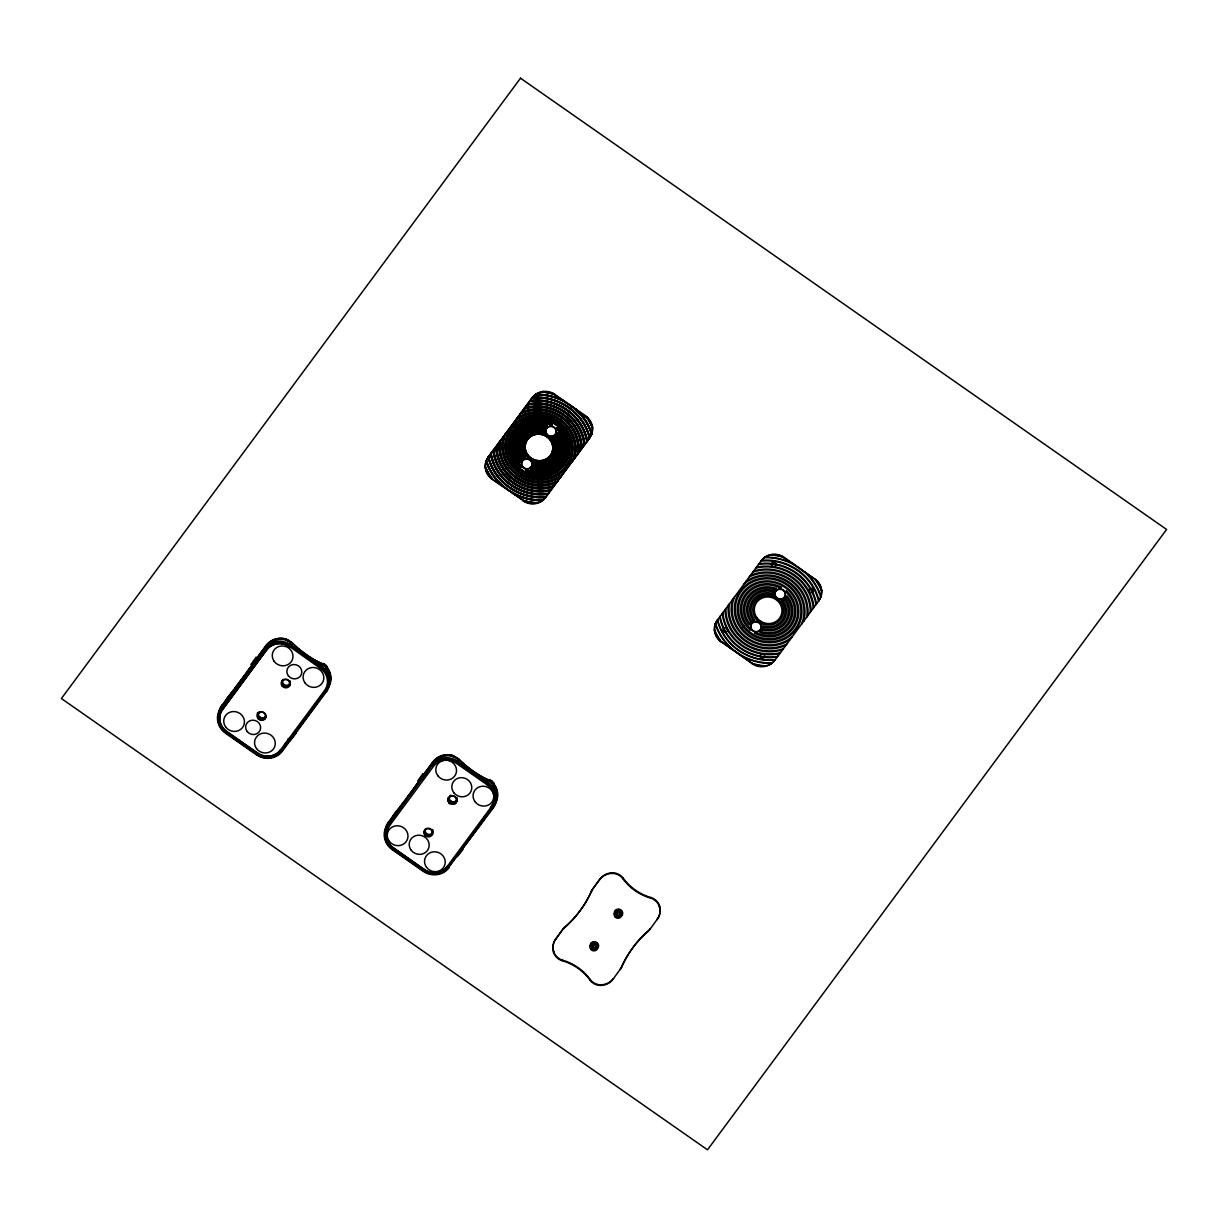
<?xml version="1.0" encoding="UTF-8"?>
<svg xmlns="http://www.w3.org/2000/svg" width="1228" height="1228" viewBox="0 0 1228 1228"><rect width="100%" height="100%" fill="white"/><g stroke="black" fill="none" stroke-linecap="round" stroke-linejoin="round"><path stroke-width="1.5" d="M423.86 776.695L424.167 774.039M257.251 660.526L257.404 657.579M257.097 660.51L257.113 660.357A115.002 108.847 20.1 0 1 256.56 661.631M287.598 741.129L289.179 738.596M323.332 664.287L321.276 664.118L321.828 664.977M485.797 462.265L486.38 460.408A55.183 52.236 20.7 0 0 543.022 499.965L543.022 499.965A55.183 52.236 20.7 0 1 486.365 460.485L486.334 460.531M592.157 432.517L591.589 434.344A55.183 52.236 20.7 0 0 534.932 394.817A16.563 15.672 20.7 0 0 532.353 397.427A52.62 49.811 20.7 0 1 589.839 437.582A16.563 15.672 20.7 0 0 586.708 416.645M714.957 625.144L715.54 623.287A55.183 52.236 20.7 0 0 772.182 662.844L770.616 663.934M821.286 595.457L821.056 596.301A55.72 52.743 20.7 0 0 804.877 571.849L804.831 572.002M286.723 639.788L286.584 640.218A17.192 16.271 20.7 0 0 267.55 645.897L266.461 645.452L262.209 651.193A33.54 3.316 -54 0 0 260.935 652.82M453.47 756.264L453.347 756.694A17.192 16.271 20.7 0 0 434.313 762.373L388.048 825.185A18.113 17.146 20.7 0 0 392.607 849.362L423.43 870.882A18.113 17.146 20.7 0 0 448.481 867.382L493.272 808.009A18.865 17.867 20.7 0 0 488.514 782.835C488.974 778.828 488.038 780.977 491.215 782.021A8.366 7.997 13.1 0 1 493.242 783.894A17.913 16.962 20.7 0 1 495.529 801.04M715.218 624.146L715.233 624.1A55.72 52.743 20.7 0 0 731.381 648.691L731.32 648.844M229.897 694.373L229.36 695.063A28.95 2.41 -55.1 0 0 227.441 697.581L220.764 708.049A18.865 17.867 20.7 0 0 225.507 733.223L256.345 754.759A18.865 17.867 20.7 0 0 282.425 751.122L326.51 691.548L327.63 688.586A18.865 17.867 20.7 0 0 327.201 667.525M222.56 709.584L266.737 649.781A16.563 15.688 20.7 0 1 289.639 646.588L320.385 668.354A16.563 15.688 20.7 0 1 324.545 690.458L280.46 750.032A16.563 15.688 20.7 0 1 257.558 753.24L226.719 731.704A16.563 15.688 20.7 0 1 222.56 709.584L266.737 649.781M226.719 731.704L226.812 731.474A16.563 15.688 20.7 0 1 222.636 709.37M256.345 754.759L256.683 754.422A18.113 17.146 20.7 0 0 281.719 750.922L325.804 691.333A18.113 17.146 20.7 0 0 321.245 667.172L290.422 645.636A18.113 17.146 20.7 0 0 265.386 649.136L265.969 645.514A18.865 17.867 20.7 0 1 286.646 639.205M289.639 646.588L289.547 646.818A16.563 15.688 20.7 0 0 266.645 650.011M291.834 642.428L290.422 645.636M265.463 716.461L265.309 718.687M283.207 679.422L281.979 680.895M257.558 753.24L257.65 753.01A16.563 15.688 20.7 0 0 280.537 749.801L280.46 750.032M289.578 683.873L289.424 686.099M283.545 748.159L281.719 750.922M492.228 479.411L491.185 478.122A58.837 55.69 20.7 0 1 485.551 468.405L485.367 466.84A16.563 15.672 20.7 0 1 488.115 457.184L488.115 457.2A52.62 49.811 20.7 0 0 545.6 497.355A16.563 15.672 20.7 0 1 537.127 502.912L535.531 503.311A58.837 55.69 20.7 0 1 524.249 501.208L492.228 479.411A16.471 15.596 20.7 0 1 488.13 457.43L488.268 457.046M540.827 391.885A58.361 55.245 20.7 0 1 555.056 394.526L585.449 415.755A58.361 55.245 20.7 0 1 592.525 428.096L592.372 426.638A58.837 55.69 20.7 0 0 586.738 416.737L585.388 416.277A16.471 15.596 20.7 0 1 589.486 438.258L546.076 496.726A52.006 49.243 20.7 0 1 488.56 456.647L531.893 398.056A52.006 49.243 20.7 0 1 589.379 438.212L589.64 437.889M488.115 457.415L532.154 397.734M591.574 434.374L591.543 434.451A55.183 52.236 20.7 0 0 534.901 394.894L536.559 393.681A16.563 15.672 20.7 0 1 553.767 393.666L554.78 394.909A16.471 15.596 20.7 0 0 532.016 398.118M396.659 810.848L396.122 811.539A28.95 2.41 -55.1 0 0 394.203 814.057L387.511 824.525A18.865 17.867 20.7 0 0 392.269 849.699L423.092 871.235A18.865 17.867 20.7 0 0 449.172 867.597M393.482 848.18A16.563 15.688 20.7 0 1 389.307 826.06L389.399 825.845A16.563 15.688 20.7 0 0 393.559 847.949L424.305 869.716A16.563 15.688 20.7 0 0 447.207 866.507L491.384 806.704A16.563 15.688 20.7 0 0 487.224 784.6L487.132 784.815A16.563 15.688 20.7 0 1 491.307 806.934L491.384 806.704M493.272 808.009L492.566 807.809A18.113 17.146 20.7 0 0 488.007 783.633L457.184 762.112A18.113 17.146 20.7 0 0 432.133 765.612L432.732 761.989A18.865 17.867 20.7 0 1 453.408 755.68M541.41 501.101L542.316 500.502A55.72 52.743 20.7 0 1 513.197 493.472L513.166 493.549A55.72 52.743 20.7 0 0 542.285 500.579L542.96 500.072M545.754 497.202L589.501 438.273A52.006 49.243 20.7 0 0 531.862 398.133M546.046 496.803L546.076 496.726A52.006 49.243 20.7 0 1 488.575 456.57M425.241 830.113L425.855 828.486A3.899 3.699 20.7 0 0 426.715 833.597A3.899 3.699 20.7 0 0 432.041 833.152M458.597 758.904L457.184 762.112M431.611 834.564L432.225 832.937A3.914 3.699 20.7 0 0 432.655 829.499M424.305 869.716L424.397 869.485A16.563 15.688 20.7 0 0 447.299 866.277L447.207 866.507M589.947 980.051A50.333 47.646 20.7 0 0 562.255 960.71A12.572 11.912 20.7 0 1 553.49 952.237A16.225 15.365 20.7 0 1 555.701 939.174L563.038 928.982A12.572 11.912 20.7 0 1 564.726 927.14A115.447 109.292 20.7 0 0 591.696 890.714A12.572 11.912 20.7 0 1 592.924 888.581L600.031 878.987A16.225 15.365 20.7 0 1 612.066 872.786A12.572 11.912 20.7 0 1 623.164 878.143A50.333 47.646 20.7 0 0 650.825 897.499M553.49 952.237L553.721 951.623A16.225 15.365 20.7 0 1 555.931 938.56M555.701 939.174L563.038 928.982M562.808 929.581A12.572 11.912 20.7 0 1 564.496 927.754L564.726 927.14M562.24 960.741L562.47 960.142A12.572 11.912 20.7 0 1 553.721 951.623M591.681 890.714L591.451 891.328A12.572 11.912 20.7 0 1 592.694 889.179L600.031 878.987M599.801 879.601A16.225 15.365 20.7 0 1 611.836 873.4L612.066 872.786M720.375 640.924A16.44 15.565 20.7 0 1 717.244 620.14L717.382 619.986M717.735 619.449L717.674 619.603A52.006 49.243 20.7 0 0 775.16 659.758L775.221 659.605M719.685 616.809L719.623 616.963A49.534 46.879 20.7 0 0 777.109 657.118L777.17 656.965M720.237 616.057L720.176 616.21A48.844 46.234 20.7 0 0 777.662 656.366L777.723 656.212M722.202 613.478L722.264 613.325A46.434 43.947 20.7 0 0 779.688 653.634L779.749 653.48M722.924 612.434L722.862 612.572A45.666 43.226 20.7 0 0 780.363 652.728L780.409 652.59M623.164 878.143L622.934 878.741A12.572 11.912 20.7 0 0 611.836 873.4M732.655 599.279L732.594 599.433A37.147 35.167 20.7 0 0 747.069 638.79A37.147 35.167 20.7 0 0 790.095 639.588L790.141 639.435M734.682 596.532L734.62 596.685A36.149 34.23 20.7 0 0 747.637 638.038A36.149 34.23 20.7 0 0 792.121 636.841L792.183 636.703M562.485 960.112A50.333 47.646 20.7 0 1 590.177 979.453L589.916 980.082A12.572 11.912 20.7 0 0 601.014 985.424A16.225 15.365 20.7 0 0 613.048 979.223L620.37 969.03A12.572 11.912 20.7 0 0 621.629 966.896A115.447 109.292 20.7 0 1 648.584 930.456A12.572 11.912 20.7 0 0 650.272 928.629L650.042 929.243A12.572 11.912 20.7 0 1 648.353 931.07A115.447 109.292 20.7 0 0 621.383 967.495M818.769 600.845L774.791 660.372A16.471 15.596 20.7 0 1 752.012 663.596L720.391 641.139A58.837 55.69 20.7 0 1 714.665 631.346L714.496 629.795A58.361 55.245 20.7 0 0 721.604 642.06M749.31 576.776L749.264 576.93A39.327 37.224 20.7 0 1 790.31 580.384A39.327 37.224 20.7 0 1 806.75 617.085L806.811 616.932M750.415 575.272L750.369 575.425A40.248 38.099 20.7 0 1 790.817 579.677A40.248 38.099 20.7 0 1 807.855 615.581L807.917 615.428M721.404 642.213A16.471 15.596 20.7 0 1 717.305 620.232L761.268 560.689M601.014 985.424L601.244 984.825A16.225 15.365 20.7 0 0 613.279 978.624L613.048 979.223M765.704 556.56L764.077 557.681A55.183 52.236 20.7 0 1 820.718 597.253L821.01 596.424M620.37 969.03L620.155 969.629A12.572 11.912 20.7 0 0 621.399 967.495L621.629 966.896M659.359 906.586A12.572 11.912 20.7 0 0 650.61 898.067L650.84 897.468A12.572 11.912 20.7 0 1 659.589 905.988A16.225 15.365 20.7 0 1 657.364 919.035L657.149 919.649A16.225 15.365 20.7 0 0 659.359 906.586L659.589 905.988M742.28 656.504L742.341 656.351A55.72 52.743 20.7 0 0 771.476 663.381L771.476 663.381M761.206 560.92A16.471 15.596 20.7 0 1 783.955 557.696L782.85 556.714A58.837 55.69 20.7 0 0 771.491 554.58L770.017 554.887A58.361 55.245 20.7 0 1 784.155 557.558M752.027 663.581L753.378 664.164A58.837 55.69 20.7 0 0 764.66 666.267L766.226 665.929A58.361 55.245 20.7 0 1 751.996 663.289M793.856 564.343L793.917 564.189A55.72 52.743 20.7 0 0 764.798 557.159M774.699 660.388L774.868 660.142A52.62 49.811 20.7 0 1 717.259 620.079M782.574 649.673L782.512 649.827A43.333 41.031 20.7 0 1 725.027 609.671M786.948 643.764L786.887 643.917A39.327 37.224 20.7 0 1 745.841 640.463A39.327 37.224 20.7 0 1 729.401 603.762M818.662 601.06A16.471 15.596 20.7 0 0 814.563 579.079L815.837 579.769A58.837 55.69 20.7 0 1 821.471 589.486L821.655 591.036A58.361 55.245 20.7 0 0 814.532 578.772L784.201 557.405M801.577 623.993L801.516 624.146A36.149 34.23 20.7 0 0 788.514 582.793A36.149 34.23 20.7 0 0 744.03 583.991M803.603 621.245L803.542 621.399A37.147 35.167 20.7 0 0 789.067 582.041A37.147 35.167 20.7 0 0 746.056 581.243M810.342 612.143L810.296 612.296A42.504 40.232 20.7 0 0 752.795 572.141M811.171 611.022L811.125 611.176A43.333 41.031 20.7 0 0 753.624 571.02M813.335 608.106L813.274 608.259A45.666 43.226 20.7 0 0 755.788 568.104M813.949 607.353L813.995 607.2A46.434 43.947 20.7 0 0 756.448 567.198M816.574 603.716L816.528 603.869A49.534 46.879 20.7 0 0 759.027 563.713M818.477 601.229L818.523 601.091A52.006 49.243 20.7 0 0 760.976 561.073M257.911 658.914L258.494 657.855M424.673 775.39L428.971 767.746A33.54 3.316 -54 0 0 427.682 769.296M426.147 774.3L426.73 773.256M258.632 657.579L262.255 651.914L262.516 652.713M260.259 656.259L260.95 655.092M230.71 693.329L232.721 692.254M397.458 809.805L400.973 807.917L400.282 808.577M449.878 803.465L450.952 801.101L450.384 801.669M321.245 667.172L322.243 663.703M488.007 783.633L488.514 782.835L457.691 761.299A18.865 17.867 20.7 0 0 431.611 764.952M428.342 770.555L429.125 768.421M288.258 738.596L287.613 740.806M317.945 701.879L317.392 702.677M423.092 775.221L424.013 773.901M422.77 775.666L418.395 781.852A76.888 6.416 -55.1 0 1 402.201 803.741M484.431 818.738L485.474 817.249M257.251 657.425L251.633 665.376A76.888 6.416 -55.1 0 1 235.438 687.266M317.1 703.091L315.059 705.977M483.847 819.567L483.264 820.396M219.121 714.22A18.42 17.438 20.7 0 1 222.36 705.025L230.388 694.081M257.481 657.118L258.371 655.875A28.95 2.41 -55.1 0 1 260.382 653.066L265.969 645.514M319.142 700.175L319.74 699.346M385.884 830.696A18.42 17.438 20.7 0 1 389.123 821.501L397.135 810.557M424.243 773.579L425.118 772.335A28.95 2.41 -55.1 0 1 427.144 769.542L432.732 761.989M482.972 820.811L480.808 823.313M481.806 822.453L480.639 824.095M313.877 707.635L314.46 706.806M319.879 699.146L320.032 698.932A28.95 2.41 -55.1 0 1 321.552 696.829M312.572 708.909L313.585 708.034M480.348 824.51L480.056 824.924A76.888 6.416 -55.1 0 1 463.862 846.798L463.585 847.151M478.951 825.907L478.321 826.782M250.266 667.602L247.15 671.9M417.013 784.078L415.663 785.951M310.684 711.534L308.811 714.113M415.356 786.38L413.913 788.376M306.969 716.661L306.355 717.49M322.381 695.677L323.302 694.434M489.051 812.261L488.882 812.491A28.95 2.41 -55.1 0 0 486.917 815.239M258.632 655.905L258.847 655.614A29.411 2.87 -54 0 1 260.597 653.281L260.781 653.035M256.683 754.422L225.845 732.886A18.113 17.146 20.7 0 1 221.286 708.709L265.386 649.136M283.868 745.872L285.74 743.339M326.034 690.735L326.832 689.66M428.956 767.654L433.208 761.928A18.42 17.438 20.7 0 1 453.408 755.757M425.379 772.381L425.594 772.09A29.411 2.87 -54 0 1 427.344 769.756L427.544 769.511M389.307 826.06L433.407 766.487A16.563 15.688 20.7 0 1 456.309 763.279L487.132 784.815M490.417 807.333L492.29 804.8M490.97 807.824L492.842 805.292M452.18 861.181L454.299 858.311M448.481 867.382L493.595 806.136M650.042 929.243L657.364 919.035M243.282 677.165L240.227 681.248M287.951 742.188L288.78 741.083M410.029 793.641L407.174 797.479M230.572 693.82L231.156 693.053M397.335 810.296L397.918 809.513M238.877 683.044L237.096 685.393M236.528 686.145L234.901 687.956M235.73 687.158L232.783 690.704M402.293 803.895L401.126 805.123M296.562 731.028L297.115 730.322A76.888 6.416 -55.1 0 0 313.293 708.449M296.301 731.366L294.167 734.098M458.182 854.074L457.844 854.519A28.95 2.41 -55.1 0 0 456.217 856.637M400.589 805.814L398.225 808.838M461.989 849.223L460.669 850.912M232.245 691.379L231.463 692.362M259.507 717.797L260.075 717.213A3.914 3.699 20.7 0 0 265.862 715.786M535.561 394.388L535.608 394.357A55.72 52.743 20.7 0 1 564.742 401.387L564.773 401.31A55.72 52.743 20.7 0 0 535.638 394.28M329.518 678.04A17.192 16.271 20.7 0 0 325.957 667.725L326.494 667.418A17.913 16.962 20.7 0 1 327.216 687.296M495.467 799.259A17.192 16.271 20.7 0 0 492.72 784.201L493.242 783.894M227.41 698.885L227.533 698.839A52.973 49.949 23.6 0 1 232.276 693.375M393.421 815.73L394.295 815.3A52.973 49.949 23.6 0 1 398.655 810.219M542.377 391.625A58.837 55.69 20.7 0 1 553.659 393.727L553.736 393.774A58.837 55.69 20.7 0 0 542.392 391.548L540.796 391.962A58.361 55.245 20.7 0 1 555.025 394.602M488.959 780.179L490.095 780.762M291.251 641.876L291.665 643.441M458.013 758.351L458.412 759.764M257.849 713.483L259.093 712.01A3.899 3.699 20.7 0 0 260.075 717.213M321.276 664.118L324.468 665.545A8.366 7.997 13.1 0 1 326.494 667.418M325.804 691.333L326.51 691.548A18.865 17.867 20.7 0 0 321.767 666.359L290.929 644.823A18.865 17.867 20.7 0 0 264.849 648.476M433.208 761.928L434.313 762.373M222.36 705.025L223.465 705.486M389.123 821.501L390.212 821.946A17.192 16.271 20.7 0 0 387.987 826.229M488.161 781.315L489.066 781.622M227.533 698.839L228.147 699.146A53.249 50.394 20.7 0 1 232.906 693.805M323.563 665.729L324.1 666.036A7.337 6.938 20.7 0 1 325.973 667.725M314.199 659.636L314.399 659.743A38.789 11.559 36.3 0 0 322.12 663.565M480.808 776.019L481.146 776.219A38.789 11.559 36.3 0 0 488.882 780.041M480.424 775.804L479.288 775.129A32.68 9.824 36.4 0 1 465.673 765.397L465.596 765.32M313.539 659.252L312.541 658.653A32.68 9.824 36.4 0 1 298.911 648.921L298.849 648.844M490.571 782.343L490.847 782.512A7.337 6.938 20.7 0 1 492.72 784.185M554.78 394.909L585.388 416.277M783.955 557.696L814.563 579.079M492.52 479.027A58.361 55.245 20.7 0 1 485.398 466.763A58.361 55.245 20.7 0 0 492.489 479.104L522.898 500.256A58.361 55.245 20.7 0 0 537.143 502.897A58.361 55.245 20.7 0 1 522.882 500.333M721.665 641.906L752.058 663.135M226.812 731.474L257.65 753.01M393.559 847.949L424.397 869.485M298.112 648.215L297.191 647.417A39.235 11.789 36.4 0 1 292.08 642.704M464.046 763.985L463.938 763.893A39.235 11.789 36.4 0 1 458.842 759.165M388.048 825.185L387.511 824.525L433.699 762.066A17.913 16.962 20.7 0 1 453.516 756.141A8.243 7.921 23.8 0 1 455.665 757.185L456.141 757.538A10.991 10.591 23.3 0 1 458.182 759.579M221.286 708.709L220.764 708.049L266.936 645.59A17.913 16.962 20.7 0 1 286.753 639.665A8.243 7.921 23.8 0 1 288.902 640.709L289.394 641.062A10.991 10.591 23.3 0 1 291.297 642.95M592.356 426.53L592.372 426.638A58.837 55.69 20.7 0 0 586.708 416.814M785.782 645.406A40.248 38.099 20.7 0 1 745.319 641.154A40.248 38.099 20.7 0 1 728.281 605.25M783.341 648.706A42.504 40.232 20.7 0 1 725.855 608.551M769.987 554.749A16.563 15.672 20.7 0 0 761.514 560.306A52.62 49.811 20.7 0 1 818.999 600.446A16.563 15.672 20.7 0 0 815.852 579.524M774.745 660.234A16.563 15.672 20.7 0 1 753.332 664.01M771.859 554.381A16.44 15.565 20.7 0 1 782.835 556.514M758.474 564.466A48.844 46.234 20.7 0 1 815.96 604.621M757.4 633.28A6.984 6.6 20.7 0 1 754.698 633.203M750.108 629.979A6.984 6.6 20.7 0 1 749.172 627.523M756.893 620.155A6.984 6.6 20.7 0 1 762.143 623.824M762.189 623.67A15.473 14.644 20.7 0 0 780.778 619.096A15.473 14.644 20.7 0 0 779.319 600.538A6.984 6.6 20.7 0 1 774.07 596.869A15.473 14.644 20.7 0 0 755.481 601.428A15.473 14.644 20.7 0 0 756.939 620.002M781.438 600.553A6.984 6.6 20.7 0 0 786.948 595.718A24.76 23.439 20.7 0 1 788.299 624.545A24.76 23.439 20.7 0 1 759.856 632.374A6.984 6.6 20.7 0 0 762.834 625.758A17.131 16.21 20.7 0 0 782.067 620.186A17.131 16.21 20.7 0 0 781.376 600.707M773.364 594.92A6.984 6.6 20.7 0 1 776.342 588.304M785.398 598.543A21.674 20.508 20.7 0 1 785.828 622.627A21.674 20.508 20.7 0 1 762.189 629.903M750.861 621.997A21.674 20.508 20.7 0 1 750.431 597.898A21.674 20.508 20.7 0 1 774.07 590.622M784.339 599.556A20.293 19.218 20.7 0 1 784.661 621.997A20.293 19.218 20.7 0 1 762.649 628.859M751.812 621.276A20.293 19.218 20.7 0 1 751.49 598.834A20.293 19.218 20.7 0 1 773.486 591.973M773.318 595.073A17.131 16.21 20.7 0 0 754.084 600.645A17.131 16.21 20.7 0 0 754.775 620.125A6.984 6.6 20.7 0 0 749.264 624.975A24.76 23.439 20.7 0 1 747.837 596.286A24.76 23.439 20.7 0 1 776.28 588.458M782.85 600.338A18.573 17.576 20.7 0 1 783.249 621.015A18.573 17.576 20.7 0 1 762.941 627.232M753.301 620.508A18.573 17.576 20.7 0 1 752.902 599.817A18.573 17.576 20.7 0 1 773.21 593.6M754.759 633.049A27.86 26.371 20.7 0 0 790.893 626.157A27.86 26.371 20.7 0 0 786.104 590.699A6.984 6.6 20.7 0 1 787.041 593.155A26.648 25.22 20.7 0 1 789.896 625.466A26.648 25.22 20.7 0 1 757.461 633.126M750.154 629.826A27.86 26.371 20.7 0 1 745.365 594.367A27.86 26.371 20.7 0 1 781.499 587.491A6.984 6.6 20.7 0 0 778.798 587.414A26.648 25.22 20.7 0 0 746.363 595.058A26.648 25.22 20.7 0 0 749.218 627.37M786.38 597.207A23.47 22.211 20.7 0 1 787.24 623.809A23.47 22.211 20.7 0 1 761.022 631.484M749.755 623.624A23.47 22.211 20.7 0 1 748.896 597.023A23.47 22.211 20.7 0 1 775.129 589.348M545.6 497.57A16.471 15.596 20.7 0 1 522.836 500.794M554.258 485.674A42.504 40.232 20.7 0 1 496.757 445.518A42.504 40.232 20.7 0 0 554.227 485.751M523.711 409.108A42.504 40.232 20.7 0 1 581.197 449.264L581.166 449.341A42.504 40.232 20.7 0 0 523.681 409.185M545.57 497.432A52.62 49.811 20.7 0 1 488.084 457.276M532.338 397.504A52.62 49.811 20.7 0 1 589.824 437.644M529.943 400.681A49.534 46.879 20.7 0 1 587.429 440.837L587.398 440.913A49.534 46.879 20.7 0 0 529.913 400.758M535.561 503.234A58.837 55.69 20.7 0 1 524.279 501.131L524.249 501.208A16.44 15.565 20.7 0 0 535.255 503.28M485.582 468.329A58.837 55.69 20.7 0 0 491.215 478.045A16.44 15.565 20.7 0 1 485.628 468.62M585.449 415.755A58.361 55.245 20.7 0 1 592.556 428.019M524.51 408.064A43.333 41.031 20.7 0 1 581.995 448.22L582.026 448.143A43.333 41.031 20.7 0 0 524.54 407.988M526.689 405.071A45.666 43.226 20.7 0 1 584.19 445.227L584.16 445.303A45.666 43.226 20.7 0 0 526.659 405.148M529.391 401.433A48.844 46.234 20.7 0 1 586.877 441.589M529.36 401.51A48.844 46.234 20.7 0 1 586.846 441.666M527.365 404.166A46.434 43.947 20.7 0 1 584.85 444.321L584.85 444.321A46.434 43.947 20.7 0 0 527.334 404.242M550.159 437.659A15.473 14.644 20.7 0 1 551.618 456.217A15.473 14.644 20.7 0 1 533.013 460.868A6.984 6.6 20.7 0 0 527.764 457.2A15.473 14.644 20.7 0 1 526.305 438.642A15.473 14.644 20.7 0 1 544.91 433.991A6.984 6.6 20.7 0 0 550.159 437.659A15.473 14.644 20.7 0 1 551.602 456.294A15.473 14.644 20.7 0 1 533.044 460.792A6.984 6.6 20.7 0 0 527.794 457.123A15.473 14.644 20.7 0 1 526.336 438.565A15.473 14.644 20.7 0 1 544.879 434.067M557.788 432.839A6.984 6.6 20.7 0 1 552.278 437.675A17.131 16.21 20.7 0 1 552.938 457.246A17.131 16.21 20.7 0 1 533.719 462.802A6.984 6.6 20.7 0 1 530.772 469.342A24.76 23.439 20.7 0 0 559.216 461.528A24.76 23.439 20.7 0 0 557.788 432.839A24.76 23.439 20.7 0 1 559.185 461.59A24.76 23.439 20.7 0 1 530.742 469.418A6.984 6.6 20.7 0 0 533.719 462.802A17.131 16.21 20.7 0 0 552.968 457.169A17.131 16.21 20.7 0 0 552.278 437.675M544.219 432.041A6.984 6.6 20.7 0 1 547.197 425.425A24.76 23.439 20.7 0 0 518.753 433.254A24.76 23.439 20.7 0 0 520.165 461.943A6.984 6.6 20.7 0 1 525.645 457.184A17.131 16.21 20.7 0 1 524.955 437.69A17.131 16.21 20.7 0 1 544.219 432.041A17.131 16.21 20.7 0 0 524.955 437.69A17.131 16.21 20.7 0 0 525.676 457.108A6.984 6.6 20.7 0 0 520.165 461.943A24.76 23.439 20.7 0 1 518.723 433.33A24.76 23.439 20.7 0 1 547.166 425.502M552.354 424.612A6.984 6.6 20.7 0 0 549.653 424.535A26.648 25.22 20.7 0 0 517.218 432.195A26.648 25.22 20.7 0 0 520.073 464.491A6.984 6.6 20.7 0 0 520.979 467.024A27.86 26.371 20.7 0 1 516.221 431.488A27.86 26.371 20.7 0 1 552.354 424.612A27.86 26.371 20.7 0 0 516.19 431.565A27.86 26.371 20.7 0 0 520.979 467.024A6.984 6.6 20.7 0 1 520.073 464.491A26.648 25.22 20.7 0 1 517.188 432.271A26.648 25.22 20.7 0 1 549.622 424.612M556.944 427.82A6.984 6.6 20.7 0 1 557.88 430.276A26.648 25.22 20.7 0 1 560.751 462.588A26.648 25.22 20.7 0 1 528.286 470.324A6.984 6.6 20.7 0 1 525.584 470.247A27.86 26.371 20.7 0 0 561.718 463.37A27.86 26.371 20.7 0 0 556.929 427.897A27.86 26.371 20.7 0 1 561.733 463.294A27.86 26.371 20.7 0 1 525.615 470.171A6.984 6.6 20.7 0 0 528.301 470.247A26.648 25.22 20.7 0 0 560.751 462.588A26.648 25.22 20.7 0 0 557.85 430.353M544.925 427.758A21.674 20.508 20.7 0 0 521.286 435.019A21.674 20.508 20.7 0 0 521.716 459.118A21.674 20.508 20.7 0 1 521.255 435.096A21.674 20.508 20.7 0 1 544.894 427.835M522.714 458.259A20.293 19.218 20.7 0 1 522.391 435.802A20.293 19.218 20.7 0 1 544.403 428.956A20.293 19.218 20.7 0 0 522.376 435.879A20.293 19.218 20.7 0 0 522.683 458.336M553.751 437.306A18.573 17.576 20.7 0 1 554.15 457.983A18.573 17.576 20.7 0 1 533.812 464.291M533.842 464.215A18.573 17.576 20.7 0 0 554.15 457.983A18.573 17.576 20.7 0 0 553.736 437.383M524.202 457.476A18.573 17.576 20.7 0 1 523.803 436.8A18.573 17.576 20.7 0 1 544.111 430.567A18.573 17.576 20.7 0 0 523.773 436.861A18.573 17.576 20.7 0 0 524.172 457.553M531.924 468.467A23.47 22.211 20.7 0 0 558.157 460.776A23.47 22.211 20.7 0 0 557.297 434.19A23.47 22.211 20.7 0 1 558.126 460.853A23.47 22.211 20.7 0 1 531.893 468.528M520.672 460.592A23.47 22.211 20.7 0 1 519.812 434.006A23.47 22.211 20.7 0 1 546.03 426.316A23.47 22.211 20.7 0 0 519.782 434.067A23.47 22.211 20.7 0 0 520.641 460.669M270.083 645.176A16.378 15.503 20.7 0 1 274.32 642.628M327.139 673.573A12.572 11.912 20.7 0 1 327.462 674.464M326.97 667.449A18.42 17.438 20.7 0 1 327.385 688.002M322.81 663.473A9.425 6.754 65.3 0 1 327.416 666.957M266.461 645.452A18.42 17.438 20.7 0 1 286.646 639.281M286.339 640.233A9.425 5.603 22 0 1 290.606 642.674M219.981 711.687A17.913 16.962 20.7 0 1 222.851 705.164M290.176 680.941A3.899 3.699 20.7 0 1 285.848 685.301A3.899 3.699 20.7 0 1 283.008 679.713M322.749 664.118A36.211 11.267 36.5 0 1 291.696 642.428M289.977 641.231A8.074 4.482 24.2 0 1 290.929 641.998M286.554 639.496A9.456 6.708 17.5 0 1 288.979 640.555M283.33 748.435A18.865 17.867 20.7 0 1 280.644 751.214M244.894 745.135A32.68 10.515 36.6 0 1 237.326 739.793M218.584 714.159A18.865 17.867 20.7 0 1 221.884 705.087M323.302 663.688A8.381 5.511 60.3 0 1 325.543 664.916M326.387 666.374A9.64 7 63.6 0 1 327.293 667.433M232.368 692.515A78.377 5.695 -54.7 0 1 228.976 696.798M256.13 657.134A78.085 4.313 -54.9 0 1 250.896 664.532M286.584 640.218A7.199 6.815 20.7 0 1 288.411 641.108M260.674 656.658A12.572 11.912 20.7 0 1 261.15 655.967M296.332 732.84A78.101 8.381 -55.9 0 1 289.977 740.806M304.283 720.099A75.061 6.309 -55 0 1 301.72 723.538M316.256 702.646A78.392 7.46 -55.2 0 1 314.69 704.857M247.058 672.207A75.061 6.232 -55 0 1 243.328 677.288M320.078 663.826A50.195 47.401 21 0 1 318.912 663.473M292.325 644.439A50.195 47.401 21 0 1 291.635 643.457M222.176 707.528A17.192 16.271 20.7 0 1 222.775 706.484M290.407 684.625A5.158 4.881 20.7 0 1 281.78 682.921M266 717.505A5.158 4.881 20.7 0 1 257.389 712.762M250.052 748.88A36.211 11.267 36.5 0 1 232.245 736.37M289.225 740.499A28.95 2.41 -55.1 0 1 290.668 738.596M494.285 791.154A16.348 15.473 20.7 0 1 494.669 792.735M493.717 783.924A18.42 17.438 20.7 0 1 494.347 804.202M489.558 779.949A9.425 6.754 65.3 0 1 494.178 783.433M453.101 756.709A9.425 5.603 22 0 1 457.353 759.15M386.973 827.119A17.913 16.962 20.7 0 1 389.598 821.639M456.969 797.571A3.899 3.699 20.7 0 1 454.483 801.654A3.899 3.699 20.7 0 1 449.786 799.827A3.899 3.699 20.7 0 1 450.722 795.145M489.511 780.594A36.211 11.267 36.5 0 1 458.458 758.904M456.724 757.707A8.074 4.482 24.2 0 1 457.676 758.474M453.316 755.972A9.456 6.708 17.5 0 1 455.741 757.031M412.147 861.918A32.68 10.515 36.6 0 1 404.319 856.453M493.948 784.001A18.865 17.867 20.7 0 1 494.393 805.061M385.331 830.635A18.865 17.867 20.7 0 1 388.631 821.563M490.049 780.164A8.381 5.511 60.3 0 1 492.305 781.392M493.134 782.85A9.64 7 63.6 0 1 494.055 783.909M399.115 808.991A78.377 5.695 -54.7 0 1 395.723 813.274M422.892 773.609A78.085 4.313 -54.9 0 1 417.658 781.008M484.569 816.896A78.392 7.46 -55.2 0 1 481.253 821.609M456.294 855.809A29.411 2.425 -53.7 0 1 456.693 855.287M395.508 814.793A53.249 50.394 20.7 0 1 397.166 812.859M453.347 756.694A7.199 6.815 20.7 0 1 455.051 757.522M463.094 849.315A78.101 8.381 -55.9 0 1 457.138 856.791M472.043 835.24A75.061 6.309 -55 0 1 468.467 840.013M413.821 788.683A75.061 6.232 -55 0 1 410.091 793.764M486.841 780.302A50.195 47.401 21 0 1 485.674 779.949M459.088 760.915A50.195 47.401 21 0 1 458.382 759.932M423.322 778.107A115.002 108.847 20.1 0 1 422.77 779.197M457.369 800.871A5.158 4.881 20.7 0 1 448.174 797.632M432.824 833.904A5.158 4.881 20.7 0 1 424.305 831.663M455.849 803.434A6.416 6.063 20.7 0 1 454.974 803.711M448.327 801.393A6.416 6.063 20.7 0 1 447.591 800.257M449.74 803.772A6.416 6.063 20.7 0 1 448.972 803.25M438.212 760.608A16.348 15.473 20.7 0 1 439.332 759.932M413.191 863.223A36.211 11.267 36.5 0 1 398.993 852.846M650.594 898.098A50.333 47.646 20.7 0 1 622.903 878.757M591.466 891.328A115.447 109.292 20.7 0 1 564.496 927.754M601.244 984.825A12.572 11.912 20.7 0 1 590.146 979.468M614.675 913.033A3.776 3.577 20.7 0 1 618.144 909.672A3.776 3.577 20.7 0 1 622.12 912.757A3.776 3.577 20.7 0 1 619.48 916.748M617.577 916.733A3.776 3.577 20.7 0 1 615.535 915.443M617.009 916.855A4.252 4.022 20.7 0 1 615.243 910.424A4.252 4.022 20.7 0 1 622.089 911.099A4.252 4.022 20.7 0 1 619.465 917.086M486.088 461.252L486.073 461.298A55.72 52.743 20.7 0 0 502.206 485.889L502.237 485.812A55.72 52.743 20.7 0 1 486.088 461.237L486.088 461.237M490.525 453.946L490.509 454.007A49.534 46.879 20.7 0 0 547.995 494.163L548.026 494.101A49.534 46.879 20.7 0 1 490.525 453.946M491.093 453.193L491.062 453.27A48.844 46.234 20.7 0 0 548.548 493.426L548.578 493.349A48.844 46.234 20.7 0 1 491.093 453.193M493.103 450.461L493.073 450.538A46.434 43.947 20.7 0 0 550.574 490.693L550.604 490.617A46.434 43.947 20.7 0 1 493.103 450.461M493.779 449.555L493.748 449.632A45.666 43.226 20.7 0 0 551.234 489.788L551.265 489.711A45.666 43.226 20.7 0 1 493.779 449.555M503.511 436.401L503.48 436.477A37.147 35.167 20.7 0 0 517.955 475.835A37.147 35.167 20.7 0 0 560.966 476.633L560.996 476.556A37.147 35.167 20.7 0 1 517.986 475.758A37.147 35.167 20.7 0 1 503.511 436.401M505.537 433.668L505.506 433.745A36.149 34.23 20.7 0 0 518.508 475.082A36.149 34.23 20.7 0 0 562.992 473.901L563.023 473.824A36.149 34.23 20.7 0 1 518.538 475.006A36.149 34.23 20.7 0 1 505.537 433.668M520.165 413.897L520.135 413.974A39.327 37.224 20.7 0 1 561.181 417.428A39.327 37.224 20.7 0 1 577.62 454.13L577.651 454.053A39.327 37.224 20.7 0 0 561.211 417.351A39.327 37.224 20.7 0 0 520.165 413.897M521.271 412.393L521.24 412.47A40.248 38.099 20.7 0 1 561.703 416.722A40.248 38.099 20.7 0 1 578.741 452.625L578.772 452.549A40.248 38.099 20.7 0 0 561.733 416.645A40.248 38.099 20.7 0 0 521.271 412.393M575.732 408.97L575.702 409.047A55.72 52.743 20.7 0 1 591.835 433.622L591.865 433.545A55.72 52.743 20.7 0 0 575.732 408.97M553.429 486.795L553.398 486.871A43.333 41.031 20.7 0 1 495.912 446.716A43.333 41.031 20.7 0 0 553.429 486.795M557.804 480.885L557.773 480.962A39.327 37.224 20.7 0 1 516.727 477.508A39.327 37.224 20.7 0 1 500.272 440.806A39.327 37.224 20.7 0 0 516.742 477.431A39.327 37.224 20.7 0 0 557.804 480.885M572.432 461.114L572.401 461.191A36.149 34.23 20.7 0 0 559.385 419.853A36.149 34.23 20.7 0 0 514.9 421.035A36.149 34.23 20.7 0 1 559.415 419.776A36.149 34.23 20.7 0 1 572.432 461.114M574.458 458.382L574.428 458.443A37.147 35.167 20.7 0 0 559.953 419.086A37.147 35.167 20.7 0 0 516.973 418.226A37.147 35.167 20.7 0 1 559.953 419.086A37.147 35.167 20.7 0 1 574.458 458.382M520.503 78.193L61.4 698.532L707.497 1149.807L1166.6 529.468L520.503 78.193M775.881 596.808A5.342 5.065 20.7 0 0 785.03 596.225A5.342 5.065 20.7 0 0 779.657 588.887A5.342 5.065 20.7 0 0 775.881 596.808M775.743 597.176A5.342 5.065 20.7 0 0 784.892 596.608A5.342 5.065 20.7 0 0 779.504 589.256A5.342 5.065 20.7 0 0 775.743 597.176M751.766 629.396A5.342 5.065 20.7 0 0 760.915 628.813A5.342 5.065 20.7 0 0 755.527 621.475A5.342 5.065 20.7 0 0 751.766 629.396M751.613 629.764A5.342 5.065 20.7 0 0 760.777 629.196A5.342 5.065 20.7 0 0 755.389 621.859A5.342 5.065 20.7 0 0 751.613 629.764M743.124 626.802A30.961 29.303 20.7 0 0 796.128 623.486A30.961 29.303 20.7 0 0 764.967 580.967A30.961 29.303 20.7 0 0 743.124 626.802M744.107 626.05A29.81 28.229 20.7 0 0 795.145 622.857A29.81 28.229 20.7 0 0 765.136 581.903A29.81 28.229 20.7 0 0 744.107 626.05M740.699 628.291A34.046 32.235 20.7 0 0 798.983 624.638A34.046 32.235 20.7 0 0 764.706 577.866A34.046 32.235 20.7 0 0 740.699 628.291M741.558 627.723A32.987 31.222 20.7 0 0 798.016 624.192A32.987 31.222 20.7 0 0 764.814 578.879A32.987 31.222 20.7 0 0 741.558 627.723M756.893 617.653A13.953 13.216 20.7 0 0 780.778 616.149A13.953 13.216 20.7 0 0 766.732 596.992A13.953 13.216 20.7 0 0 756.893 617.653M771.998 565.709A2.256 2.134 20.7 0 0 775.85 565.356A2.256 2.134 20.7 0 0 773.471 562.317A2.256 2.134 20.7 0 0 771.998 565.709M723.445 631.299A2.256 2.134 20.7 0 0 727.314 630.946A2.256 2.134 20.7 0 0 724.934 627.907A2.256 2.134 20.7 0 0 723.445 631.299M809.252 591.742A2.256 2.134 20.7 0 0 813.105 591.374A2.256 2.134 20.7 0 0 810.726 588.335A2.256 2.134 20.7 0 0 809.252 591.742M760.715 657.318A2.256 2.134 20.7 0 0 764.568 656.965A2.256 2.134 20.7 0 0 762.189 653.925A2.256 2.134 20.7 0 0 760.715 657.318M546.736 433.929A5.342 5.065 20.7 0 0 555.885 433.346A5.342 5.065 20.7 0 0 550.497 426.009A5.342 5.065 20.7 0 0 546.736 433.929M546.567 434.374A5.342 5.065 20.7 0 0 555.716 433.806A5.342 5.065 20.7 0 0 550.328 426.469A5.342 5.065 20.7 0 0 546.567 434.374M522.606 466.517A5.342 5.065 20.7 0 0 531.77 465.949A5.342 5.065 20.7 0 0 526.382 458.597A5.342 5.065 20.7 0 0 522.606 466.517M522.437 466.978A5.342 5.065 20.7 0 0 531.586 466.394A5.342 5.065 20.7 0 0 526.213 459.057A5.342 5.065 20.7 0 0 522.437 466.978M514.041 463.77A30.961 29.303 20.7 0 0 567.029 460.454A30.961 29.303 20.7 0 0 535.869 417.934A30.961 29.303 20.7 0 0 514.041 463.77A30.961 29.303 20.7 0 0 566.998 460.531A30.961 29.303 20.7 0 0 535.838 418.011A30.961 29.303 20.7 0 0 514.01 463.846M514.962 463.171A29.81 28.229 20.7 0 0 566.001 459.978A29.81 28.229 20.7 0 0 535.991 419.024A29.81 28.229 20.7 0 0 514.962 463.171A29.81 28.229 20.7 0 0 565.97 460.055A29.81 28.229 20.7 0 0 535.961 419.101A29.81 28.229 20.7 0 0 514.931 463.248M516.205 478.199A40.248 38.099 20.7 0 0 556.652 482.466A40.248 38.099 20.7 0 1 516.236 478.137A40.248 38.099 20.7 0 1 499.167 442.31A40.248 38.099 20.7 0 0 516.236 478.137M527.733 454.774A13.953 13.216 20.7 0 0 551.633 453.286A13.953 13.216 20.7 0 0 537.572 434.113A13.953 13.216 20.7 0 0 527.733 454.774M527.702 454.851A13.953 13.216 20.7 0 0 551.602 453.362A13.953 13.216 20.7 0 0 537.557 434.19A13.953 13.216 20.7 0 0 527.702 454.851M556.683 459.748A21.674 20.508 20.7 0 0 556.253 435.664A21.674 20.508 20.7 0 1 556.652 459.825A21.674 20.508 20.7 0 1 533.013 467.101A21.674 20.508 20.7 0 0 556.683 459.748M555.563 458.98A20.293 19.218 20.7 0 0 555.24 436.523A20.293 19.218 20.7 0 1 555.532 459.042A20.293 19.218 20.7 0 1 533.535 465.903A20.293 19.218 20.7 0 0 555.563 458.98M511.539 465.412A34.046 32.235 20.7 0 0 569.838 461.759A34.046 32.235 20.7 0 0 535.561 414.987A34.046 32.235 20.7 0 0 511.539 465.412A34.046 32.235 20.7 0 0 569.807 461.835A34.046 32.235 20.7 0 0 535.531 415.064A34.046 32.235 20.7 0 0 511.523 465.489M512.398 464.844A32.987 31.222 20.7 0 0 568.871 461.314A32.987 31.222 20.7 0 0 535.669 416.016A32.987 31.222 20.7 0 0 512.398 464.844M512.368 464.921A32.987 31.222 20.7 0 0 568.84 461.39A32.987 31.222 20.7 0 0 535.638 416.077A32.987 31.222 20.7 0 0 512.368 464.921M282.118 686.038A4.559 4.313 20.7 0 0 289.9 685.285A4.559 4.313 20.7 0 0 285.08 679.176A4.559 4.313 20.7 0 0 282.118 686.038M282.732 685.454A3.899 3.684 20.7 0 0 289.378 684.794A3.899 3.684 20.7 0 0 285.249 679.575A3.899 3.684 20.7 0 0 282.732 685.454M258.601 718.042A3.899 3.684 20.7 0 0 265.248 717.382A3.899 3.684 20.7 0 0 261.134 712.163A3.899 3.684 20.7 0 0 258.601 718.042M258.003 718.641A4.559 4.313 20.7 0 0 265.77 717.873A4.559 4.313 20.7 0 0 260.95 711.764A4.559 4.313 20.7 0 0 258.003 718.641M305.035 682.952A10.438 9.885 20.7 0 0 322.918 681.832A10.438 9.885 20.7 0 0 312.403 667.495A10.438 9.885 20.7 0 0 305.035 682.952M256.498 748.543A10.438 9.885 20.7 0 0 274.381 747.422A10.438 9.885 20.7 0 0 263.866 733.085A10.438 9.885 20.7 0 0 256.498 748.543M274.212 661.416A10.438 9.885 20.7 0 0 292.08 660.296A10.438 9.885 20.7 0 0 281.565 645.959A10.438 9.885 20.7 0 0 274.212 661.416M225.676 727.007A10.438 9.885 20.7 0 0 243.543 725.886A10.438 9.885 20.7 0 0 233.028 711.549A10.438 9.885 20.7 0 0 225.676 727.007M288.411 675.907A7.552 7.138 20.7 0 0 301.274 674.648A7.552 7.138 20.7 0 0 293.308 664.548A7.552 7.138 20.7 0 0 288.411 675.907M247.227 731.566A7.552 7.138 20.7 0 0 260.09 730.307A7.552 7.138 20.7 0 0 252.124 720.191A7.552 7.138 20.7 0 0 247.227 731.566M448.895 802.529A4.559 4.313 20.7 0 0 456.662 801.73A4.559 4.313 20.7 0 0 451.812 795.652A4.559 4.313 20.7 0 0 448.895 802.529M449.571 802.037A3.899 3.684 20.7 0 0 456.187 801.147A3.899 3.684 20.7 0 0 451.873 796.066A3.899 3.684 20.7 0 0 449.571 802.037M425.379 834.533A3.899 3.684 20.7 0 0 432.01 833.843A3.899 3.684 20.7 0 0 427.866 828.639A3.899 3.684 20.7 0 0 425.379 834.533M424.765 835.132A4.559 4.313 20.7 0 0 432.532 834.334A4.559 4.313 20.7 0 0 427.682 828.24A4.559 4.313 20.7 0 0 424.765 835.132M389.383 841.456A10.438 9.885 20.7 0 0 407.205 839.875A10.438 9.885 20.7 0 0 396.291 825.799A10.438 9.885 20.7 0 0 389.383 841.456M437.751 775.651A10.438 9.885 20.7 0 0 455.619 774.53A10.438 9.885 20.7 0 0 445.119 760.193A10.438 9.885 20.7 0 0 437.751 775.651M475.175 801.899A10.438 9.885 20.7 0 0 492.996 800.303A10.438 9.885 20.7 0 0 482.097 786.242A10.438 9.885 20.7 0 0 475.175 801.899M426.469 867.26A10.438 9.885 20.7 0 0 444.336 866.139A10.438 9.885 20.7 0 0 433.837 851.802A10.438 9.885 20.7 0 0 426.469 867.26M453.899 792.827A10.07 9.532 20.7 0 0 471.061 791.154A10.07 9.532 20.7 0 0 460.423 777.677A10.07 9.532 20.7 0 0 453.899 792.827M411.303 850.405A10.07 9.532 20.7 0 0 428.449 848.732A10.07 9.532 20.7 0 0 417.812 835.24A10.07 9.532 20.7 0 0 411.303 850.405M590.729 949.29A3.776 3.577 20.7 0 0 597.176 948.891A3.776 3.577 20.7 0 0 593.385 943.703A3.776 3.577 20.7 0 0 590.729 949.29M614.844 916.702A3.776 3.577 20.7 0 0 621.307 916.303A3.776 3.577 20.7 0 0 617.5 911.115A3.776 3.577 20.7 0 0 614.844 916.702M592.142 948.369A2.011 1.903 20.7 0 0 595.58 948.154A2.011 1.903 20.7 0 0 593.554 945.376A2.011 1.903 20.7 0 0 592.142 948.369M592.74 946.773A2.011 1.903 20.7 0 0 596.194 946.558A2.011 1.903 20.7 0 0 594.168 943.795A2.011 1.903 20.7 0 0 592.74 946.773M616.256 915.766A2.011 1.903 20.7 0 0 619.71 915.551A2.011 1.903 20.7 0 0 617.684 912.788A2.011 1.903 20.7 0 0 616.256 915.766M616.87 914.185A2.011 1.903 20.7 0 0 620.309 913.97A2.011 1.903 20.7 0 0 618.283 911.207A2.011 1.903 20.7 0 0 616.87 914.185M591.267 947.862A3.776 3.577 20.7 0 0 597.729 947.448A3.776 3.577 20.7 0 0 593.922 942.26A3.776 3.577 20.7 0 0 591.267 947.862M590.914 943.273A4.252 4.022 20.7 0 0 591.988 948.952A4.252 4.022 20.7 0 0 597.852 948.139A4.252 4.022 20.7 0 0 596.793 942.459A4.252 4.022 20.7 0 0 590.914 943.273"/></g></svg>
